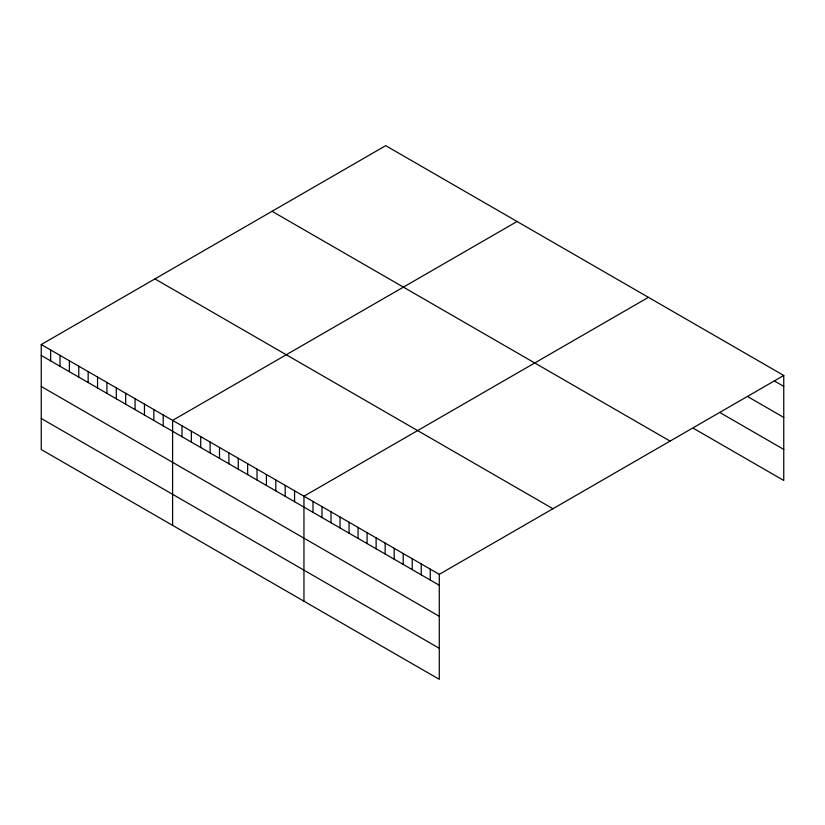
<?xml version="1.0" encoding="UTF-8"?>
<svg xmlns="http://www.w3.org/2000/svg" width="825" height="825" viewBox="0 0 825 825"><rect width="100%" height="100%" fill="white"/><g stroke="black" fill="none" stroke-linecap="round" stroke-linejoin="round"><path stroke-width="1.24" d="M41.25 344.541L439.282 574.344L439.282 679.336L41.25 449.532L41.25 344.541L385.718 145.664L783.75 375.468L783.75 480.459L693.526 428.371M517.069 221.502L172.6 420.379L172.6 525.37M648.419 297.33L303.951 496.207L303.951 601.208M439.282 574.344L783.75 375.468M774.727 381.16L783.75 386.368M747.667 396.588L783.75 417.419M720.596 412.943L783.75 449.408M272.044 211.293L670.075 441.097M154.925 278.912L552.956 508.716M41.25 355.451L439.282 585.245M41.25 386.492L439.282 616.296M41.25 418.481L439.282 648.285M430.258 569.137L430.258 580.037M421.235 563.929L421.235 574.829M412.211 558.711L412.211 569.621M403.188 553.503L403.188 564.413M394.175 548.295L394.175 559.206M385.151 543.087L385.151 553.998M376.128 537.879L376.128 548.79M367.104 532.672L367.104 543.572M358.081 527.464L358.081 538.364M349.058 522.256L349.058 533.156M340.034 517.048L340.034 527.948M331.021 511.84L331.021 522.741M321.998 506.622L321.998 517.533M312.974 501.414L312.974 512.325M294.566 490.793L294.566 501.703M285.182 485.378L285.182 496.279M275.808 479.964L275.808 490.865M266.423 474.54L266.423 485.451M257.039 469.126L257.039 480.037M247.655 463.712L247.655 474.612M238.27 458.287L238.27 469.198M228.896 452.873L228.896 463.784M219.512 447.459L219.512 458.36M210.127 442.045L210.127 452.946M200.743 436.621L200.743 447.532M191.369 431.207L191.369 442.118M181.985 425.793L181.985 436.693M163.216 414.954L163.216 425.865M153.832 409.54L153.832 420.451M144.458 404.126L144.458 415.027M135.073 398.712L135.073 409.613M125.689 393.288L125.689 404.198M116.304 387.874L116.304 398.784M106.92 382.46L106.92 393.36M97.546 377.046L97.546 387.946M88.162 371.621L88.162 382.532M78.777 366.207L78.777 377.118M69.393 360.793L69.393 371.693M60.019 355.379L60.019 366.279M50.634 349.955L50.634 360.865"/></g></svg>
